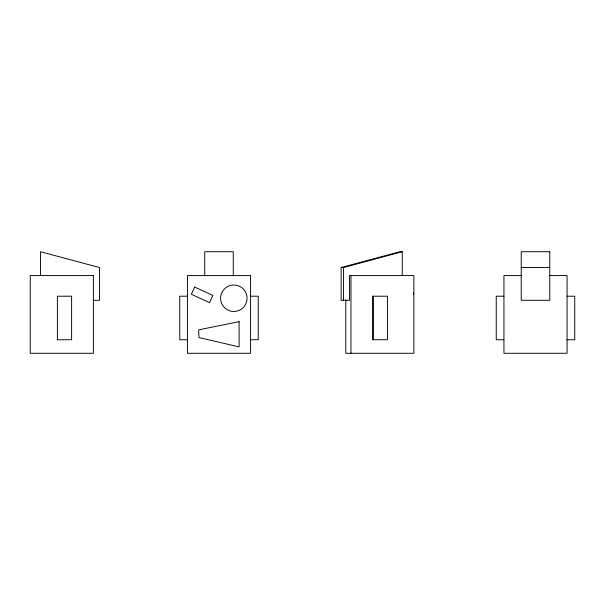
<?xml version="1.0" encoding="UTF-8"?>
<svg xmlns="http://www.w3.org/2000/svg" width="605" height="605" viewBox="0 0 605 605"><rect width="100%" height="100%" fill="white"/><g stroke="black" fill="none" stroke-linecap="round" stroke-linejoin="round"><path stroke-width="0.91" d="M345.795 299.906L345.795 353.275L413.888 353.275L413.888 275.57L349.554 275.57L349.554 300.292L341.144 300.292L341.144 267.531L399.935 251.725L402.272 251.725L402.272 275.57M341.144 267.531L343.481 267.531L402.272 251.725M521.238 267.531L549.771 267.531M521.835 275.57L503.935 275.57L503.935 353.275L567.067 353.275L567.067 275.57L549.771 275.57M187.429 296.208L179.745 296.208L179.745 339.738L187.429 339.738M250.561 296.208L258.244 296.208L258.244 339.738L250.561 339.738M503.935 296.208L496.251 296.208L496.251 339.738L503.935 339.738M567.067 296.208L574.75 296.208L574.75 339.738L567.067 339.738M93.382 300.292L99.477 300.292L99.477 267.531L40.482 251.725L40.482 275.57M413.502 292.465L413.57 294.272M373.308 296.208L373.308 339.738M350.968 275.57L350.968 353.275M343.481 267.531L343.481 300.292M233.258 275.956L233.258 251.725L204.724 251.725L204.724 275.956M194.651 287.05L191.331 294.272L209.542 302.651L212.862 295.429L194.651 287.05M239.104 321.671L198.69 329.854L198.947 337.552L239.104 346.892L239.104 321.671M549.771 251.725L521.238 251.725L521.238 300.292L549.771 300.292L549.771 251.725M93.382 275.57L30.25 275.57L30.25 353.275L93.382 353.275L93.382 275.57M250.561 275.57L187.429 275.57L187.429 353.275L250.561 353.275L250.561 275.57M71.602 296.208L57.384 296.208L57.384 339.738L71.602 339.738L71.602 296.208M387.472 296.208L372.672 296.208L372.672 339.738L387.472 339.738L387.472 296.208M225.484 308.505A13.242 13.242 0 0 0 246.908 300.314A13.242 13.242 0 0 0 229.106 285.855A13.242 13.242 0 0 0 225.484 308.505"/></g></svg>
